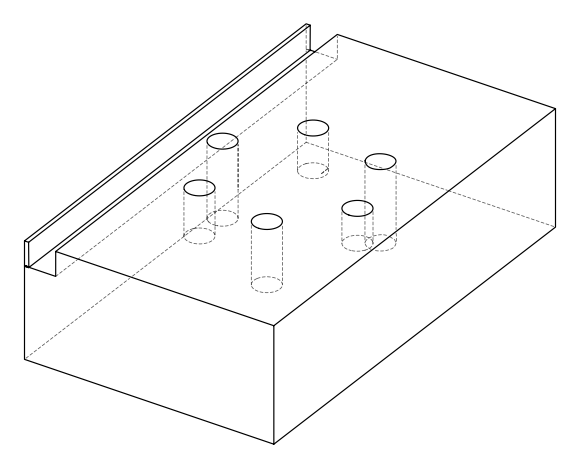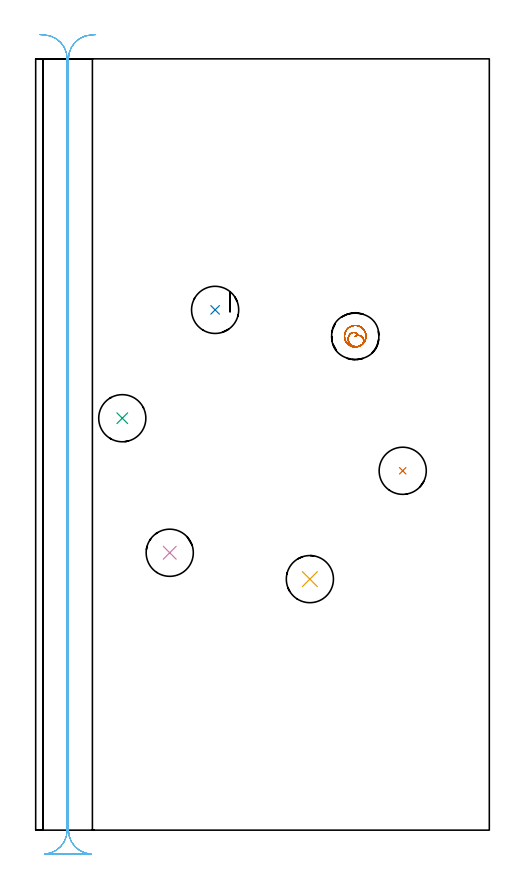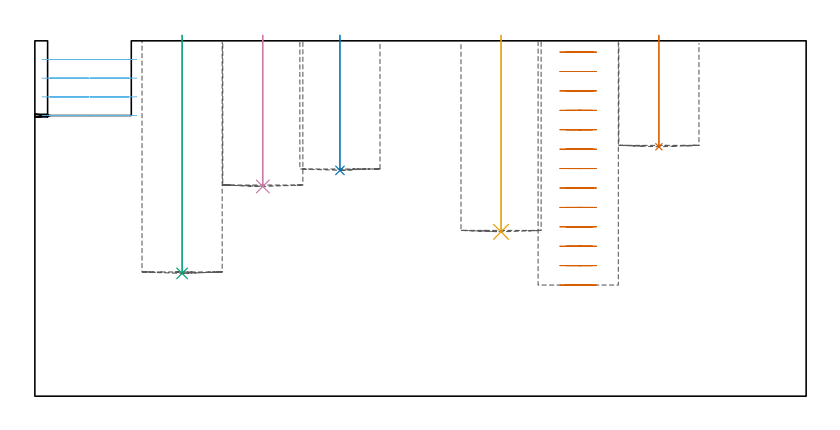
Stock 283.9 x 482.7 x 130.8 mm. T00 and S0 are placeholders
(PLAN: 7 operations, 2 tool changes, 13.9 min)
(1 INDEXABLE_INSERT_DRILL_BLIND_HOLE_FROM_SOLID | STEP1POCKET | NXT0302_030 | 0.17 min | 26390 mm3)
(2 INDEXABLE_INSERT_DRILL_BLIND_HOLE_FROM_SOLID_1 | STEP1POCKET_2 | NXT0302_030 | 0.2 min | 32331 mm3)
(3 INDEXABLE_INSERT_DRILL_BLIND_HOLE_FROM_SOLID_2 | STEP1POCKET_3 | NXT0302_030 | 0.35 min | 58214 mm3)
(4 INDEXABLE_INSERT_DRILL_BLIND_HOLE_FROM_SOLID_3 | STEP1POCKET_4 | NXT0302_030 | 0.22 min | 36359 mm3)
(5 INDEXABLE_INSERT_DRILL_BLIND_HOLE_FROM_SOLID_4 | STEP1POCKET_5 | NXT0302_030 | 0.29 min | 47765 mm3)
(6 MILL_RECTANGULAR_SLOT | SLOT_RECTANGULAR | UGT0201_018 | Follow Part, ap 7.5, ae 75% | 8.79 min | 408950 mm3)
(7 MILL_BLIND_HOLE_FROM_SOLID_MATERIAL | STEP1POCKET_1 | NXT0201_012 | Spiral | 3.89 min | 61435 mm3)
(TOOL NXT0302_030 | Index. Insert Drill 29.5mm [880-D2950L32-03] | D29.5 PA176 FL89 Z2)
(TOOL UGT0201_018 | End mill 30 mm | D30 FL50 Z4)
(TOOL NXT0201_012 | ENDMILL 16mm [2P460-1600-NA 1630] | D16 FL38 Z6)
(OP 1 INDEXABLE_INSERT_DRILL_BLIND_HOLE_FROM_SOLID)
G17 G21 G94 G90
T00 M6
G54
G17 G0 G90 X229.7 Y224.9 S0 M3
G43 Z140.8 H1
G94 G81 G98 Z91.8 F250. R132.8
G80
M5
M2
(OP 2 INDEXABLE_INSERT_DRILL_BLIND_HOLE_FROM_SOLID_1)
G17 G21 G94 G90
T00 M6
G54
G17 G0 G90 X112.3 Y325.6 S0 M3
G43 Z140.8 H1
G94 G81 G98 Z83.1 F250. R132.8
G80
M5
M2
(OP 3 INDEXABLE_INSERT_DRILL_BLIND_HOLE_FROM_SOLID_2)
G17 G21 G94 G90
T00 M6
G54
G17 G0 G90 X54.2 Y257.8 S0 M3
G43 Z140.8 H1
G94 G81 G98 Z45.2 F250. R132.8
G80
M5
M2
(OP 4 INDEXABLE_INSERT_DRILL_BLIND_HOLE_FROM_SOLID_3)
G17 G21 G94 G90
T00 M6
G54
G17 G0 G90 X83.9 Y173.6 S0 M3
G43 Z140.8 H1
G94 G81 G98 Z77.2 F250. R132.8
G80
M5
M2
(OP 5 INDEXABLE_INSERT_DRILL_BLIND_HOLE_FROM_SOLID_4)
G17 G21 G94 G90
T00 M6
G54
G17 G0 G90 X171.6 Y157.1 S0 M3
G43 Z140.8 H1
G94 G81 G98 Z60.5 F250. R132.8
G80
M5
M2
(OP 6 MILL_RECTANGULAR_SLOT)
G17 G21 G94 G90
T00 M6
G54
G17 G0 G90 X2.654 Y497.86 S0 M3
G43 Z140.8 H0
Z123.925
G94 G1 X5.648 Y497.67 F250.
G2 X19.7 Y482.7 R15. F500.
G1 Y0.
G2 X5.648 Y-14.97 R15.
G1 Y-15.
X34.552
Y-14.97
G2 X20.5 Y0. R15.
G1 Y482.7
G2 X34.552 Y497.67 R15.
G1 X37.546 Y497.86 F250.
G0 X2.654 Z117.05
G1 X5.648 Y497.67
G2 X19.7 Y482.7 R15. F500.
G1 Y0.
G2 X5.648 Y-14.97 R15.
G1 Y-15.
X34.552
Y-14.97
G2 X20.5 Y0. R15.
G1 Y482.7
G2 X34.552 Y497.67 R15.
G1 X37.546 Y497.86 F250.
G0 X2.654 Z110.175
G1 X5.648 Y497.67
G2 X19.7 Y482.7 R15. F500.
G1 Y0.
G2 X5.648 Y-14.97 R15.
G1 Y-15.
X34.552
Y-14.97
G2 X20.5 Y0. R15.
G1 Y482.7
G2 X34.552 Y497.67 R15.
G1 X37.546 Y497.86 F250.
G0 X2.654 Z103.3
G1 X5.648 Y497.67
G2 X19.7 Y482.7 R15. F500.
G1 Y0.
G2 X5.648 Y-14.97 R15.
G1 Y-15.
X34.552
Y-14.97
G2 X20.5 Y0. R15.
G1 Y482.7
G2 X34.552 Y497.67 R15.
G1 X37.546 Y497.86 F250.
G0 Z140.8
M5
M2
(OP 7 MILL_BLIND_HOLE_FROM_SOLID_MATERIAL)
G17 G21 G94 G90
T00 M6
G54
G17 G0 G90 X200. Y309.1 S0 M3
G43 Z140.8 H1
Z126.654
G94 G3 X200.498 Y311.089 R1.057 F250.
X197.024 Y310.691 R3.075
X196.702 Y304.304 R4.452
X203.75 Y303.488 R5.478
X205.612 Y312.85 R6.75
X203.75 Y303.488 R-6.75
X204.681 Y308.169 R3.375
X200. Y309.1 R3.375
G0 Z119.508
G3 X200.498 Y311.089 R1.057
X197.024 Y310.691 R3.075
X196.702 Y304.304 R4.452
X203.75 Y303.488 R5.478
X205.612 Y312.85 R6.75
X203.75 Y303.488 R-6.75
X204.681 Y308.169 R3.375
X200. Y309.1 R3.375
G0 Z112.362
G3 X200.498 Y311.089 R1.057
X197.024 Y310.691 R3.075
X196.702 Y304.304 R4.452
X203.75 Y303.488 R5.478
X205.612 Y312.85 R6.75
X203.75 Y303.488 R-6.75
X204.681 Y308.169 R3.375
X200. Y309.1 R3.375
G0 Z105.215
G3 X200.498 Y311.089 R1.057
X197.024 Y310.691 R3.075
X196.702 Y304.304 R4.452
X203.75 Y303.488 R5.478
X205.612 Y312.85 R6.75
X203.75 Y303.488 R-6.75
X204.681 Y308.169 R3.375
X200. Y309.1 R3.375
G0 Z98.069
G3 X200.498 Y311.089 R1.057
X197.024 Y310.691 R3.075
X196.702 Y304.304 R4.452
X203.75 Y303.488 R5.478
X205.612 Y312.85 R6.75
X203.75 Y303.488 R-6.75
X204.681 Y308.169 R3.375
X200. Y309.1 R3.375
G0 Z90.923
G3 X200.498 Y311.089 R1.057
X197.024 Y310.691 R3.075
X196.702 Y304.304 R4.452
X203.75 Y303.488 R5.478
X205.612 Y312.85 R6.75
X203.75 Y303.488 R-6.75
X204.681 Y308.169 R3.375
X200. Y309.1 R3.375
G0 Z83.777
G3 X200.498 Y311.089 R1.057
X197.024 Y310.691 R3.075
X196.702 Y304.304 R4.452
X203.75 Y303.488 R5.478
X205.612 Y312.85 R6.75
X203.75 Y303.488 R-6.75
X204.681 Y308.169 R3.375
X200. Y309.1 R3.375
G0 Z76.631
G3 X200.498 Y311.089 R1.057
X197.024 Y310.691 R3.075
X196.702 Y304.304 R4.452
X203.75 Y303.488 R5.478
X205.612 Y312.85 R6.75
X203.75 Y303.488 R-6.75
X204.681 Y308.169 R3.375
X200. Y309.1 R3.375
G0 Z69.485
G3 X200.498 Y311.089 R1.057
X197.024 Y310.691 R3.075
X196.702 Y304.304 R4.452
X203.75 Y303.488 R5.478
X205.612 Y312.85 R6.75
X203.75 Y303.488 R-6.75
X204.681 Y308.169 R3.375
X200. Y309.1 R3.375
G0 Z62.338
G3 X200.498 Y311.089 R1.057
X197.024 Y310.691 R3.075
X196.702 Y304.304 R4.452
X203.75 Y303.488 R5.478
X205.612 Y312.85 R6.75
X203.75 Y303.488 R-6.75
X204.681 Y308.169 R3.375
X200. Y309.1 R3.375
G0 Z55.192
G3 X200.498 Y311.089 R1.057
X197.024 Y310.691 R3.075
X196.702 Y304.304 R4.452
X203.75 Y303.488 R5.478
X205.612 Y312.85 R6.75
X203.75 Y303.488 R-6.75
X204.681 Y308.169 R3.375
X200. Y309.1 R3.375
G0 Z48.046
G3 X200.498 Y311.089 R1.057
X197.024 Y310.691 R3.075
X196.702 Y304.304 R4.452
X203.75 Y303.488 R5.478
X205.612 Y312.85 R6.75
X203.75 Y303.488 R-6.75
X204.681 Y308.169 R3.375
X200. Y309.1 R3.375
G0 Z40.9
G3 X200.498 Y311.089 R1.057
X197.024 Y310.691 R3.075
X196.702 Y304.304 R4.452
X203.75 Y303.488 R5.478
X205.612 Y312.85 R6.75
X203.75 Y303.488 R-6.75
X204.681 Y308.169 R3.375
X200. Y309.1 R3.375
G0 Z140.8
M5
M2
